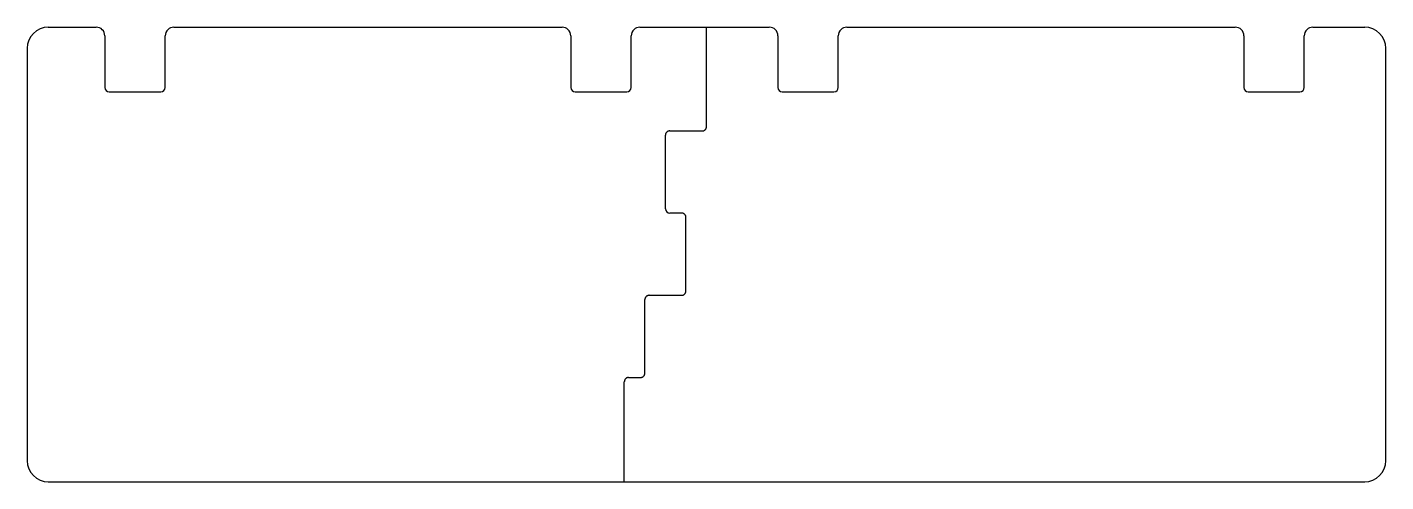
# Model space of a CAD drawing. Extents: x 0 to 315, y -105 to 0.
import ezdxf

# ---------------------------------------------------------------- set-up
doc = ezdxf.new("R2010")
doc.units = 0
doc.layers.add('BLACK', color=7, linetype='CONTINUOUS')

msp = doc.modelspace()

# ---------------------------------------------------------------- linework, layer by layer
at = {"layer": 'BLACK', "linetype": 'CONTINUOUS'}
for p, q in [((4.9, 0), (16, 0)), ((34, 0), (124, 0)), ((142, 0), (157.453, 0)), ((157.453, -23.0543), (157.453, 0)), ((157.453, 0), (172, 0)), ((190, 0), (280, 0)), ((298, 0), (310.002, 0)), ((18, -2), (18, -14)), ((32, -14), (32, -2)), ((126, -2), (126, -14)), ((140, -14), (140, -2)), ((174, -2), (174, -14)), ((188, -14), (188, -2)), ((282, -2), (282, -14)), ((296, -14), (296, -2)), ((0, -4.9), (0, -100.5)), ((314.902, -100.5), (314.902, -4.9)), ((19, -15), (31, -15)), ((127, -15), (139, -15)), ((175, -15), (187, -15)), ((283, -15), (295, -15)), ((147.928, -42.1018), (147.928, -25.0533)), ((147.933, -24.9872), (147.931, -25.0552)), ((147.944, -24.8913), (147.933, -24.9872)), ((147.961, -24.8079), (147.944, -24.8913)), ((147.985, -24.7305), (147.961, -24.8079)), ((148.013, -24.6579), (147.985, -24.7305)), ((148.047, -24.5867), (148.013, -24.6579)), ((148.084, -24.5223), (148.047, -24.5867)), ((148.125, -24.4623), (148.084, -24.5223)), ((148.17, -24.4059), (148.125, -24.4623)), ((148.218, -24.3532), (148.17, -24.4059)), ((148.27, -24.3045), (148.218, -24.3532)), ((148.326, -24.2588), (148.27, -24.3045)), ((148.385, -24.2173), (148.326, -24.2588)), ((148.448, -24.1792), (148.385, -24.2173)), ((148.517, -24.1445), (148.448, -24.1792)), ((148.588, -24.1154), (148.517, -24.1445)), ((148.664, -24.0912), (148.588, -24.1154)), ((148.745, -24.0724), (148.664, -24.0912)), ((148.834, -24.0598), (148.745, -24.0724)), ((148.931, -24.0552), (148.834, -24.0598)), ((148.929, -24.0551), (156.455, -24.0551)), ((156.456, -24.0552), (156.555, -24.0504)), ((156.555, -24.0504), (156.643, -24.0378)), ((156.643, -24.0378), (156.725, -24.0185)), ((156.725, -24.0185), (156.801, -23.9939)), ((156.801, -23.9939), (156.872, -23.9645)), ((156.872, -23.9645), (156.941, -23.9298)), ((156.941, -23.9298), (157.005, -23.8909)), ((157.005, -23.8909), (157.064, -23.8487)), ((157.064, -23.8487), (157.119, -23.8033)), ((157.119, -23.8033), (157.171, -23.7535)), ((157.171, -23.7535), (157.219, -23.7008)), ((157.219, -23.7008), (157.266, -23.6408)), ((157.266, -23.6408), (157.308, -23.5786)), ((157.308, -23.5786), (157.345, -23.5125)), ((157.345, -23.5125), (157.377, -23.4438)), ((157.377, -23.4438), (157.405, -23.3709)), ((157.405, -23.3709), (157.428, -23.2909)), ((157.428, -23.2909), (157.444, -23.2067)), ((157.444, -23.2067), (157.454, -23.1159)), ((157.454, -23.1159), (157.456, -23.0552)), ((151.69, -43.1018), (148.928, -43.1018)), ((151.757, -43.1046), (151.692, -43.1025)), ((151.848, -43.1147), (151.757, -43.1046)), ((151.932, -43.1315), (151.848, -43.1147)), ((152.012, -43.1548), (151.932, -43.1315)), ((152.086, -43.1834), (152.012, -43.1548)), ((152.154, -43.2158), (152.086, -43.1834)), ((152.218, -43.2524), (152.154, -43.2158)), ((152.279, -43.2935), (152.218, -43.2524)), ((152.336, -43.3381), (152.279, -43.2935)), ((152.389, -43.3862), (152.336, -43.3381)), ((152.438, -43.4374), (152.389, -43.3862)), ((152.485, -43.4931), (152.438, -43.4374)), ((152.527, -43.5531), (152.485, -43.4931)), ((152.566, -43.6173), (152.527, -43.5531)), ((152.6, -43.6837), (152.566, -43.6173)), ((152.63, -43.7565), (152.6, -43.6837)), ((152.655, -43.834), (152.63, -43.7565)), ((152.674, -43.9155), (152.655, -43.834)), ((152.687, -44.0058), (152.674, -43.9155)), ((152.692, -44.1025), (152.687, -44.0058)), ((152.691, -61.1543), (152.691, -44.1008)), ((143.197, -62.908), (143.18, -62.9914)), ((143.22, -62.8306), (143.197, -62.908)), ((143.249, -62.758), (143.22, -62.8306)), ((143.283, -62.6868), (143.249, -62.758)), ((143.32, -62.6224), (143.283, -62.6868)), ((143.361, -62.5624), (143.32, -62.6224)), ((143.406, -62.506), (143.361, -62.5624)), ((143.454, -62.4533), (143.406, -62.506)), ((143.506, -62.4046), (143.454, -62.4533)), ((143.562, -62.3589), (143.506, -62.4046)), ((143.621, -62.3174), (143.562, -62.3589)), ((143.684, -62.2793), (143.621, -62.3174)), ((143.753, -62.2446), (143.684, -62.2793)), ((143.824, -62.2156), (143.753, -62.2446)), ((143.9, -62.1913), (143.824, -62.2156)), ((143.981, -62.1725), (143.9, -62.1913)), ((144.07, -62.1599), (143.981, -62.1725)), ((144.167, -62.1553), (144.07, -62.1599)), ((144.164, -62.1551), (151.69, -62.1551)), ((151.692, -62.1553), (151.791, -62.1505)), ((151.791, -62.1505), (151.879, -62.1379)), ((151.879, -62.1379), (151.961, -62.1186)), ((151.961, -62.1186), (152.037, -62.094)), ((152.037, -62.094), (152.108, -62.0646)), ((152.108, -62.0646), (152.177, -62.0299)), ((152.177, -62.0299), (152.241, -61.991)), ((152.241, -61.991), (152.3, -61.9488)), ((152.3, -61.9488), (152.355, -61.9034)), ((152.355, -61.9034), (152.407, -61.8536)), ((152.407, -61.8536), (152.455, -61.8009)), ((152.455, -61.8009), (152.502, -61.7409)), ((152.502, -61.7409), (152.544, -61.6787)), ((152.544, -61.6787), (152.581, -61.6126)), ((152.581, -61.6126), (152.613, -61.5439)), ((152.613, -61.5439), (152.641, -61.471)), ((152.641, -61.471), (152.664, -61.391)), ((152.664, -61.391), (152.68, -61.3068)), ((152.68, -61.3068), (152.69, -61.216)), ((152.69, -61.216), (152.692, -61.1553)), ((143.166, -80.2043), (143.166, -63.1533)), ((143.169, -63.0873), (143.167, -63.1553)), ((143.18, -62.9914), (143.169, -63.0873)), ((138.488, -81.808), (138.46, -81.8806)), ((138.522, -81.7368), (138.488, -81.808)), ((138.559, -81.6724), (138.522, -81.7368)), ((138.6, -81.6124), (138.559, -81.6724)), ((138.645, -81.556), (138.6, -81.6124)), ((138.693, -81.5033), (138.645, -81.556)), ((138.745, -81.4546), (138.693, -81.5033)), ((138.801, -81.4089), (138.745, -81.4546)), ((138.86, -81.3674), (138.801, -81.4089)), ((138.923, -81.3293), (138.86, -81.3674)), ((138.992, -81.2946), (138.923, -81.3293)), ((139.063, -81.2655), (138.992, -81.2946)), ((139.139, -81.2413), (139.063, -81.2655)), ((139.22, -81.2225), (139.139, -81.2413)), ((139.309, -81.2099), (139.22, -81.2225)), ((139.406, -81.2053), (139.309, -81.2099)), ((139.404, -81.2051), (142.165, -81.2051)), ((142.167, -81.2053), (142.266, -81.2005)), ((142.266, -81.2005), (142.354, -81.1879)), ((142.354, -81.1879), (142.436, -81.1686)), ((142.436, -81.1686), (142.512, -81.144)), ((142.512, -81.144), (142.583, -81.1146)), ((142.583, -81.1146), (142.652, -81.0799)), ((142.652, -81.0799), (142.716, -81.041)), ((142.716, -81.041), (142.775, -80.9988)), ((142.775, -80.9988), (142.83, -80.9534)), ((142.83, -80.9534), (142.882, -80.9036)), ((142.882, -80.9036), (142.93, -80.8509)), ((142.93, -80.8509), (142.977, -80.7909)), ((142.977, -80.7909), (143.019, -80.7287)), ((143.019, -80.7287), (143.056, -80.6626)), ((143.056, -80.6626), (143.088, -80.5939)), ((143.088, -80.5939), (143.116, -80.521)), ((143.116, -80.521), (143.139, -80.441)), ((143.139, -80.441), (143.155, -80.3568)), ((143.155, -80.3568), (143.165, -80.266)), ((143.165, -80.266), (143.167, -80.2053)), ((138.403, -105.4), (138.403, -82.2033)), ((138.408, -82.1373), (138.406, -82.2053)), ((138.419, -82.0414), (138.408, -82.1373)), ((138.436, -81.958), (138.419, -82.0414)), ((138.46, -81.8806), (138.436, -81.958)), ((4.9, -105.4), (138.403, -105.4)), ((138.403, -105.4), (310.002, -105.4))]:
    msp.add_line(p, q, dxfattribs=at)
at = {"layer": 'BLACK'}
for centre, radius, start, end in [((4.9, -4.9), 4.9, 90, 180), ((16, -2), 2, 0, 90), ((34, -2), 2, 90, 180), ((124, -2), 2, 0, 90), ((142, -2), 2, 90, 180), ((172, -2), 2, 0, 90), ((190, -2), 2, 90, 180), ((280, -2), 2, 0, 90), ((298, -2), 2, 90, 180), ((310.002, -4.9), 4.9, 0, 90), ((19, -14), 1, -180, -90), ((31, -14), 1, -90, 0), ((127, -14), 1, -180, -90), ((139, -14), 1, -90, 0), ((175, -14), 1, -180, -90), ((187, -14), 1, -90, 0), ((283, -14), 1, -180, -90), ((295, -14), 1, -90, 0), ((148.928, -42.1018), 1, -180, -90), ((4.9, -100.5), 4.9, 180, 270), ((310.002, -100.5), 4.9, -90, 0)]:
    msp.add_arc(centre, radius, start, end, dxfattribs=at)

doc.saveas('drawing.dxf')
